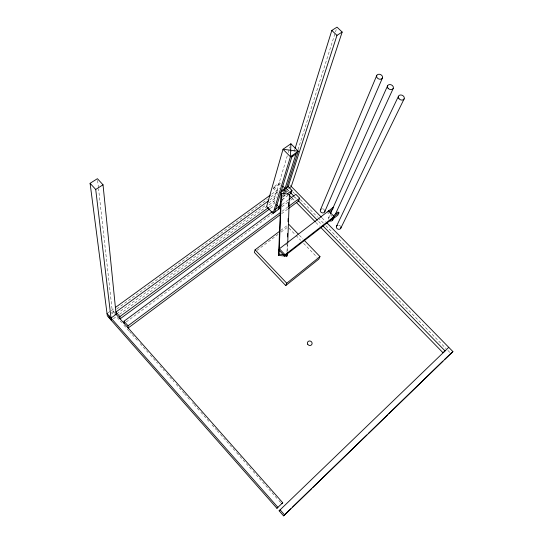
<?xml version="1.0" encoding="UTF-8"?>
<svg xmlns="http://www.w3.org/2000/svg" width="543" height="543" viewBox="0 0 543 543"><rect width="100%" height="100%" fill="white"/><g stroke="black" fill="none" stroke-linecap="round" stroke-linejoin="round"><path stroke-width="0.41" stroke-dasharray="2.71 2.04" d="M286.982 252.054L287.281 243.644M287.457 250.791L287.695 244.051M278.152 193.396L273.278 188.38L273.686 186.955L279.536 182.74L281.165 184.403M287.288 155.807L273.591 201.534L274.765 202.749M288.252 152.603L289.928 146.983M273.278 188.38L279.109 184.172L279.536 182.74M294.856 149.196L294.102 151.619L291.591 151.321M282.469 196.6L282.978 194.998M298.039 149.624L336.253 29.566M282.36 200.978L284.417 194.557M286.365 192.208L287.973 187.24M328.447 218.062L330.171 214.2M285.57 244.954L287.559 243.42M280.704 230.436L287.444 225.338M257.029 250.357L278.464 234.101M281.145 232.071L287.172 227.497M281.654 213.65L287.763 209.096M282 211.322L288.102 206.781M282.197 204.399L288.333 199.865M126.22 321.951L272.423 213.752M281.939 206.707L288.061 202.179M290.783 200.163L294.863 197.143M269.443 206.91L274.907 202.906M282.421 197.394L285.835 194.889M270.597 208.234L274.005 205.736M282.177 199.729L287.627 195.724M113.338 318.809L116.066 316.807M119.487 314.309L275.294 200.306M286.229 192.31L290.329 189.31M269.742 199.973L277.941 193.994M116.799 313.84L265.371 205.376M268.731 202.926L277.011 196.878M287.166 189.466L288.53 188.469M111.437 312.836L116.229 309.354M116.915 308.858L267.455 199.444M270.876 196.953L278.403 191.482M111.573 313.949L114.125 312.089L114.369 314.37M107.677 313.08L110.867 310.772M111.152 310.562L114.587 308.071M271.744 194.109L279.978 188.136M282.625 194.964L288.19 195.623M330.219 214.505L332.431 216.759M327.816 213.032L328.624 213.854M289.657 184.837L290.729 185.93M322.047 217.919L325.603 221.551M292.697 191.733L294.476 193.552M300.394 199.607L317.574 217.173M318.164 217.777L323.499 223.227M325.868 225.65L446.102 348.62M447.873 350.425L450.228 352.835M287.281 189.385L289.052 191.197M294.367 196.641L296.736 199.064M318.598 221.442L321.551 224.469M279.109 184.172L280.188 185.278M292.277 198.263L294.055 200.082M315.924 222.501L319.474 226.139M273.686 186.955L278.036 191.421M299.383 235.282L302.919 238.94M289.012 228.203L295.44 234.861M296.023 235.465L300.7 240.311M303.625 243.345L317.071 257.273M114.627 312.653L112.143 309.843L98.548 188.767M117.179 317.546L121.666 322.63M123.913 325.169L128.969 330.891M129.526 331.522L131.773 334.067M132.336 334.698L137.949 341.052M140.196 343.597L148.056 352.488M150.302 355.027L157.599 363.287M159.846 365.833L164.339 370.91M166.579 373.455L173.882 381.709M176.129 384.254L183.989 393.146M184.545 393.784L190.159 400.137M192.405 402.675L193.532 403.944M194.089 404.583L200.265 411.574M200.829 412.205L209.808 422.373M212.055 424.911L216.548 429.995M217.112 430.626L219.915 433.803M220.478 434.441L226.092 440.794M226.655 441.432L236.198 452.231M236.762 452.862L245.741 463.03M246.305 463.668L252.481 470.652M253.038 471.29L262.025 481.451M262.588 482.089L278.308 499.879M278.864 500.51L281.111 503.056M97.604 180.357L98.453 187.926M322.44 208.811A2.342 1.996 23.5 0 1 324.32 209.727M328.339 219.209A2.348 2.009 24.6 0 1 331.25 217.125M338.649 225.162A2.355 2.023 25.8 0 1 340.38 226.071"/><path stroke-width="0.81" d="M287.722 243.21L289.453 194.313L281.471 193.376L281.036 194.781L278.579 255.4L286.833 256.255L286.921 253.737M287.525 236.918L287.641 233.551M288.061 221.782L288.177 218.415M288.598 206.645L288.747 202.437M290.892 143.773L290.43 156.771L273.061 213.379L266.586 206.666L283.018 149.271L290.892 143.773L298.277 151.219L284.675 193.756M286.833 256.255L287.396 252.481M278.579 255.4L279.021 254.144L281.471 193.376M280.025 230.945L255.088 249.828L254.348 252.393L285.754 285.577L318.822 259.092L319.99 256.608L304.094 240.155M274.717 212.15L292.29 155.454M295.107 148.388L331.821 30.442L337.02 27.15L342.165 32.051L291.258 186.473L289.215 187.973M282.788 186.073L284.96 188.292L284.512 189.711L280.636 192.534M278.41 209.422L280.948 201.405M283.229 194.19L296.437 152.522M273.061 213.379L280.052 208.2L281.077 204.989M288.061 186.962L336.972 35.363L342.165 32.051M286.147 188.014L288.204 186.52L291.978 190.383L291.028 193.22L288.985 194.727M279.387 248.789L278.939 250.065L284.593 255.984L333.538 217.886L334.149 216.555L328.596 210.908L279.387 248.789L285.061 254.728L284.593 255.984M289.019 199.362L295.833 194.326L299.634 198.209L298.63 201.005L288.442 208.593M285.754 285.577L286.724 283.215L319.99 256.608M320.438 209.903L376.754 75.457M324.707 211.818L382.408 78.016A3.102 2.382 23.9 0 0 379.021 74.221A3.102 2.382 23.9 0 0 377.31 77.982A3.102 2.382 23.9 0 0 382.408 78.016M328.006 212.259L328.596 210.908M330.517 213.426L387.58 85.808M332.879 208.369L333.395 207.209L328.834 210.718L329.649 211.546L332.907 209.035M332.723 219.99L334.393 216.365L338.941 212.829L338.133 212.008L333.578 215.544L334.393 216.365M335.554 213.827L393.247 88.373M338.941 212.829L337.868 215.13L333.341 218.653L332.533 217.831M336.497 226.268L398.474 96.233M340.726 228.325L404.168 98.806M448.756 347.337L279.122 510.793L283.575 515.85L290.878 508.764M292.697 506.992L311.553 488.68M312.768 487.499L366.892 434.936M368.717 433.165L387.573 414.859M388.788 413.678L442.912 361.115M444.737 359.344L452.91 351.579L326.784 222.759M283.575 515.85L452.91 351.579M116.114 314.343L103.027 184.796L97.414 178.681L90.09 183.31L107.331 315.822L276.903 508.275L282.727 502.75L115.815 313.997M281.674 503.687L282.727 502.75M276.903 508.275L277.921 507.372L107.039 313.549M279.122 510.793L280.161 509.911L284.654 515.008M285.061 254.728L334.149 216.555M329.92 212.849L331.216 211.851M280.297 214.661L128.189 327.992L128.046 325.786L124.008 321.218L272.654 211.451M128.046 325.786L280.643 212.327M288.781 206.279L299.634 198.209M274.697 209.937L279.469 206.415M269.919 208.736L120.105 318.85L119.901 316.583L268.758 207.412M287.199 193.892L291.978 190.383M268.371 200.964L115.883 312.042L119.901 316.583M111.016 318.062L116.48 314.071M281.07 191.129L284.96 188.292M115.272 307.576L270.366 195.1M291.849 156.879L295.983 153.954M111.288 320.309L95.717 189.466L103.027 184.796M279.021 254.144L287.308 255.013M331.821 30.442L336.972 35.363M291.258 186.473L321.456 217.315M290.233 192.405L293.777 196.037M297.917 200.272L317.417 220.234M322.732 225.678L445.056 350.907L443.02 352.774L320.655 227.347M289.324 195.236L291.686 197.659M296.417 202.505L315.334 221.897M276.53 204.568L280.052 208.2M288.788 224.313L298.209 234.067M255.088 249.828L286.724 283.215M90.09 183.31L95.717 189.466M109.028 315.802L109.306 318.062M124.008 321.218L124.177 323.458M324.775 210.541A2.342 1.996 23.5 0 1 323.445 212.842A2.342 1.996 23.5 0 1 320.574 211.655A2.342 1.996 23.5 0 1 321.225 209.069M332.737 218.551A2.348 2.009 24.6 0 1 329.465 220.709M340.794 226.75A2.355 2.023 25.8 0 1 339.585 229.227A2.355 2.023 25.8 0 1 336.619 228.006A2.355 2.023 25.8 0 1 337.407 225.352M298.277 151.219L290.43 156.771L283.018 149.271L298.277 151.219M307.732 344.248A2.396 2.22 31.2 0 0 311.804 344.5A2.396 2.22 31.2 0 0 309.748 340.977A2.396 2.22 31.2 0 0 307.732 344.248M388.014 88.197A3.115 2.403 24.8 0 0 393.173 88.529A3.115 2.403 24.8 0 0 390.044 84.559A3.115 2.403 24.8 0 0 388.014 88.197M398.929 98.65A3.122 2.423 25.7 0 0 404.094 98.962A3.122 2.423 25.7 0 0 400.938 94.964A3.122 2.423 25.7 0 0 398.929 98.65"/></g></svg>
